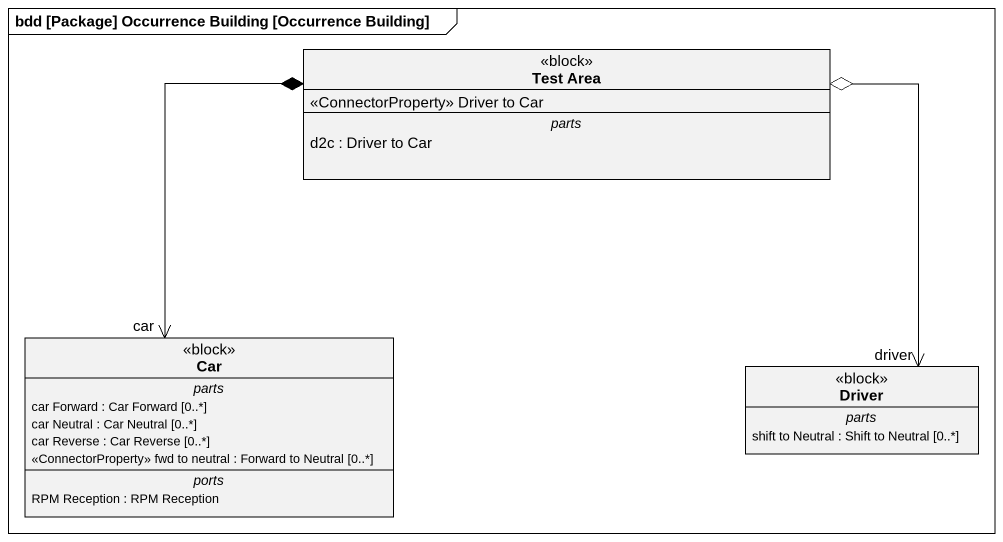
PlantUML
@startuml
mainframe bdd [Package] Occurrence Building [Occurrence Building]
hide circle
hide empty members
class "Test Area" as Test_Area <<block>> {
  <<ConnectorProperty>> Driver to Car
  -- parts --
  d2c : Driver to Car
}
class Car <<block>> {
  -- parts --
  car Forward : Car Forward [0..*]
  car Neutral : Car Neutral [0..*]
  car Reverse : Car Reverse [0..*]
  <<ConnectorProperty>> fwd to neutral : Forward to Neutral [0..*]
  -- ports --
  RPM Reception : RPM Reception
}
class Driver <<block>> {
  -- parts --
  shift to Neutral : Shift to Neutral [0..*]
}
Test_Area *--> "car" Car
Test_Area o--> "driver" Driver
@enduml
